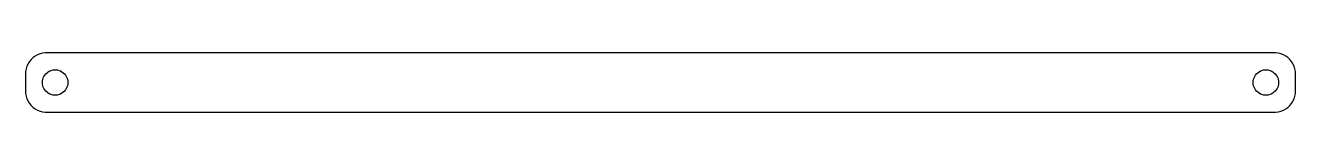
# Model space of a CAD drawing. Header units: metres. Extents: x -150 to 150, y -7 to 7.
import ezdxf

# ---------------------------------------------------------------- set-up
doc = ezdxf.new("R2010")
doc.units = ezdxf.units.M

msp = doc.modelspace()

# ---------------------------------------------------------------- linework, layer by layer
for p, q in [((-147.179, 6.22163), (-147.687, 5.85255)), ((-146.629, 6.52412), (-147.179, 6.22163)), ((-146.045, 6.75528), (-146.629, 6.52412)), ((-145.437, 6.91142), (-146.045, 6.75528)), ((-144.814, 6.99013), (-145.437, 6.91142)), ((144.814, 6.99013), (-144.814, 6.99013)), ((145.437, 6.91142), (144.814, 6.99013)), ((146.045, 6.75528), (145.437, 6.91142)), ((146.629, 6.52412), (146.045, 6.75528)), ((147.179, 6.22163), (146.629, 6.52412)), ((147.687, 5.85255), (147.179, 6.22163)), ((-149.343, 3.24344), (-149.461, 2.62666)), ((-149.149, 3.84062), (-149.343, 3.24344)), ((-148.882, 4.40877), (-149.149, 3.84062)), ((-148.545, 4.93892), (-148.882, 4.40877)), ((-148.145, 5.42273), (-148.545, 4.93892)), ((-147.687, 5.85255), (-148.145, 5.42273)), ((-143.062, 2.94685), (-142.688, 2.99408)), ((-142.688, 2.99408), (-142.312, 2.99408)), ((-142.312, 2.99408), (-141.938, 2.94685)), ((141.938, 2.94685), (142.312, 2.99408)), ((142.312, 2.99408), (142.688, 2.99408)), ((142.688, 2.99408), (143.062, 2.94685)), ((148.145, 5.42273), (147.687, 5.85255)), ((148.545, 4.93892), (148.145, 5.42273)), ((148.882, 4.40877), (148.545, 4.93892)), ((149.149, 3.84062), (148.882, 4.40877)), ((149.343, 3.24344), (149.149, 3.84062)), ((149.461, 2.62666), (149.343, 3.24344)), ((-149.461, 2.62666), (-149.5, 2)), ((-149.5, 2), (-149.5, -2)), ((-145.5, 0), (-145.476, 0.375992)), ((-145.476, -0.375992), (-145.5, 0)), ((-145.476, 0.375992), (-145.406, 0.746063)), ((-145.406, 0.746063), (-145.289, 1.10437)), ((-145.289, 1.10437), (-145.129, 1.44525)), ((-145.129, 1.44525), (-144.927, 1.76335)), ((-144.927, 1.76335), (-144.687, 2.05363)), ((-144.687, 2.05363), (-144.412, 2.31154)), ((-144.412, 2.31154), (-144.107, 2.53297)), ((-144.107, 2.53297), (-143.777, 2.71448)), ((-143.777, 2.71448), (-143.427, 2.85316)), ((-143.427, 2.85316), (-143.062, 2.94685)), ((-141.938, 2.94685), (-141.573, 2.85316)), ((-141.573, 2.85316), (-141.223, 2.71448)), ((-141.223, 2.71448), (-140.893, 2.53297)), ((-140.893, 2.53297), (-140.588, 2.31154)), ((-140.588, 2.31154), (-140.313, 2.05363)), ((-140.313, 2.05363), (-140.073, 1.76335)), ((-140.073, 1.76335), (-139.871, 1.44525)), ((-139.871, 1.44525), (-139.711, 1.10437)), ((-139.711, 1.10437), (-139.594, 0.746063)), ((-139.594, 0.746063), (-139.524, 0.375992)), ((-139.524, 0.375992), (-139.5, 0)), ((-139.5, 0), (-139.524, -0.375992)), ((139.5, 0), (139.524, 0.375992)), ((139.524, -0.375992), (139.5, 0)), ((139.524, 0.375992), (139.594, 0.746063)), ((139.594, 0.746063), (139.711, 1.10437)), ((139.711, 1.10437), (139.871, 1.44525)), ((139.871, 1.44525), (140.073, 1.76335)), ((140.073, 1.76335), (140.313, 2.05363)), ((140.313, 2.05363), (140.588, 2.31154)), ((140.588, 2.31154), (140.893, 2.53297)), ((140.893, 2.53297), (141.223, 2.71448)), ((141.223, 2.71448), (141.573, 2.85316)), ((141.573, 2.85316), (141.938, 2.94685)), ((143.062, 2.94685), (143.427, 2.85316)), ((143.427, 2.85316), (143.777, 2.71448)), ((143.777, 2.71448), (144.107, 2.53297)), ((144.107, 2.53297), (144.412, 2.31154)), ((144.412, 2.31154), (144.687, 2.05363)), ((144.687, 2.05363), (144.927, 1.76335)), ((144.927, 1.76335), (145.129, 1.44525)), ((145.129, 1.44525), (145.289, 1.10437)), ((145.289, 1.10437), (145.406, 0.746063)), ((145.406, 0.746063), (145.476, 0.375992)), ((145.476, 0.375992), (145.5, 0)), ((145.5, 0), (145.476, -0.375992)), ((149.5, 2), (149.461, 2.62666)), ((149.5, -2), (149.5, 2)), ((-149.5, -2), (-149.461, -2.62666)), ((-149.461, -2.62666), (-149.343, -3.24344)), ((-145.406, -0.746063), (-145.476, -0.375992)), ((-145.289, -1.10437), (-145.406, -0.746063)), ((-145.129, -1.44525), (-145.289, -1.10437)), ((-144.927, -1.76335), (-145.129, -1.44525)), ((-144.687, -2.05363), (-144.927, -1.76335)), ((-144.412, -2.31154), (-144.687, -2.05363)), ((-144.107, -2.53297), (-144.412, -2.31154)), ((-143.777, -2.71448), (-144.107, -2.53297)), ((-143.427, -2.85316), (-143.777, -2.71448)), ((-143.062, -2.94685), (-143.427, -2.85316)), ((-142.688, -2.99408), (-143.062, -2.94685)), ((-141.938, -2.94685), (-142.312, -2.99408)), ((-141.573, -2.85316), (-141.938, -2.94685)), ((-141.223, -2.71448), (-141.573, -2.85316)), ((-140.893, -2.53297), (-141.223, -2.71448)), ((-140.588, -2.31154), (-140.893, -2.53297)), ((-140.313, -2.05363), (-140.588, -2.31154)), ((-140.073, -1.76335), (-140.313, -2.05363)), ((-139.871, -1.44525), (-140.073, -1.76335)), ((-139.711, -1.10437), (-139.871, -1.44525)), ((-139.594, -0.746063), (-139.711, -1.10437)), ((-139.524, -0.375992), (-139.594, -0.746063)), ((139.594, -0.746063), (139.524, -0.375992)), ((139.711, -1.10437), (139.594, -0.746063)), ((139.871, -1.44525), (139.711, -1.10437)), ((140.073, -1.76335), (139.871, -1.44525)), ((140.313, -2.05363), (140.073, -1.76335)), ((140.588, -2.31154), (140.313, -2.05363)), ((140.893, -2.53297), (140.588, -2.31154)), ((141.223, -2.71448), (140.893, -2.53297)), ((141.573, -2.85316), (141.223, -2.71448)), ((141.938, -2.94685), (141.573, -2.85316)), ((142.312, -2.99408), (141.938, -2.94685)), ((143.062, -2.94685), (142.688, -2.99408)), ((143.427, -2.85316), (143.062, -2.94685)), ((143.777, -2.71448), (143.427, -2.85316)), ((144.107, -2.53297), (143.777, -2.71448)), ((144.412, -2.31154), (144.107, -2.53297)), ((144.687, -2.05363), (144.412, -2.31154)), ((144.927, -1.76335), (144.687, -2.05363)), ((145.129, -1.44525), (144.927, -1.76335)), ((145.289, -1.10437), (145.129, -1.44525)), ((145.406, -0.746063), (145.289, -1.10437)), ((145.476, -0.375992), (145.406, -0.746063)), ((149.343, -3.24344), (149.461, -2.62666)), ((149.461, -2.62666), (149.5, -2)), ((-149.343, -3.24344), (-149.149, -3.84062)), ((-149.149, -3.84062), (-148.882, -4.40877)), ((-148.882, -4.40877), (-148.545, -4.93892)), ((-148.545, -4.93892), (-148.145, -5.42273)), ((-148.145, -5.42273), (-147.687, -5.85255)), ((-147.687, -5.85255), (-147.179, -6.22163)), ((-142.312, -2.99408), (-142.688, -2.99408)), ((142.688, -2.99408), (142.312, -2.99408)), ((147.179, -6.22163), (147.687, -5.85255)), ((147.687, -5.85255), (148.145, -5.42273)), ((148.145, -5.42273), (148.545, -4.93892)), ((148.545, -4.93892), (148.882, -4.40877)), ((148.882, -4.40877), (149.149, -3.84062)), ((149.149, -3.84062), (149.343, -3.24344)), ((-147.179, -6.22163), (-146.629, -6.52412)), ((-146.629, -6.52412), (-146.045, -6.75528)), ((-146.045, -6.75528), (-145.437, -6.91142)), ((-145.437, -6.91142), (-144.814, -6.99013)), ((-144.814, -6.99013), (144.814, -6.99013)), ((144.814, -6.99013), (145.437, -6.91142)), ((145.437, -6.91142), (146.045, -6.75528)), ((146.045, -6.75528), (146.629, -6.52412)), ((146.629, -6.52412), (147.179, -6.22163))]:
    msp.add_line(p, q)

doc.saveas('drawing.dxf')
